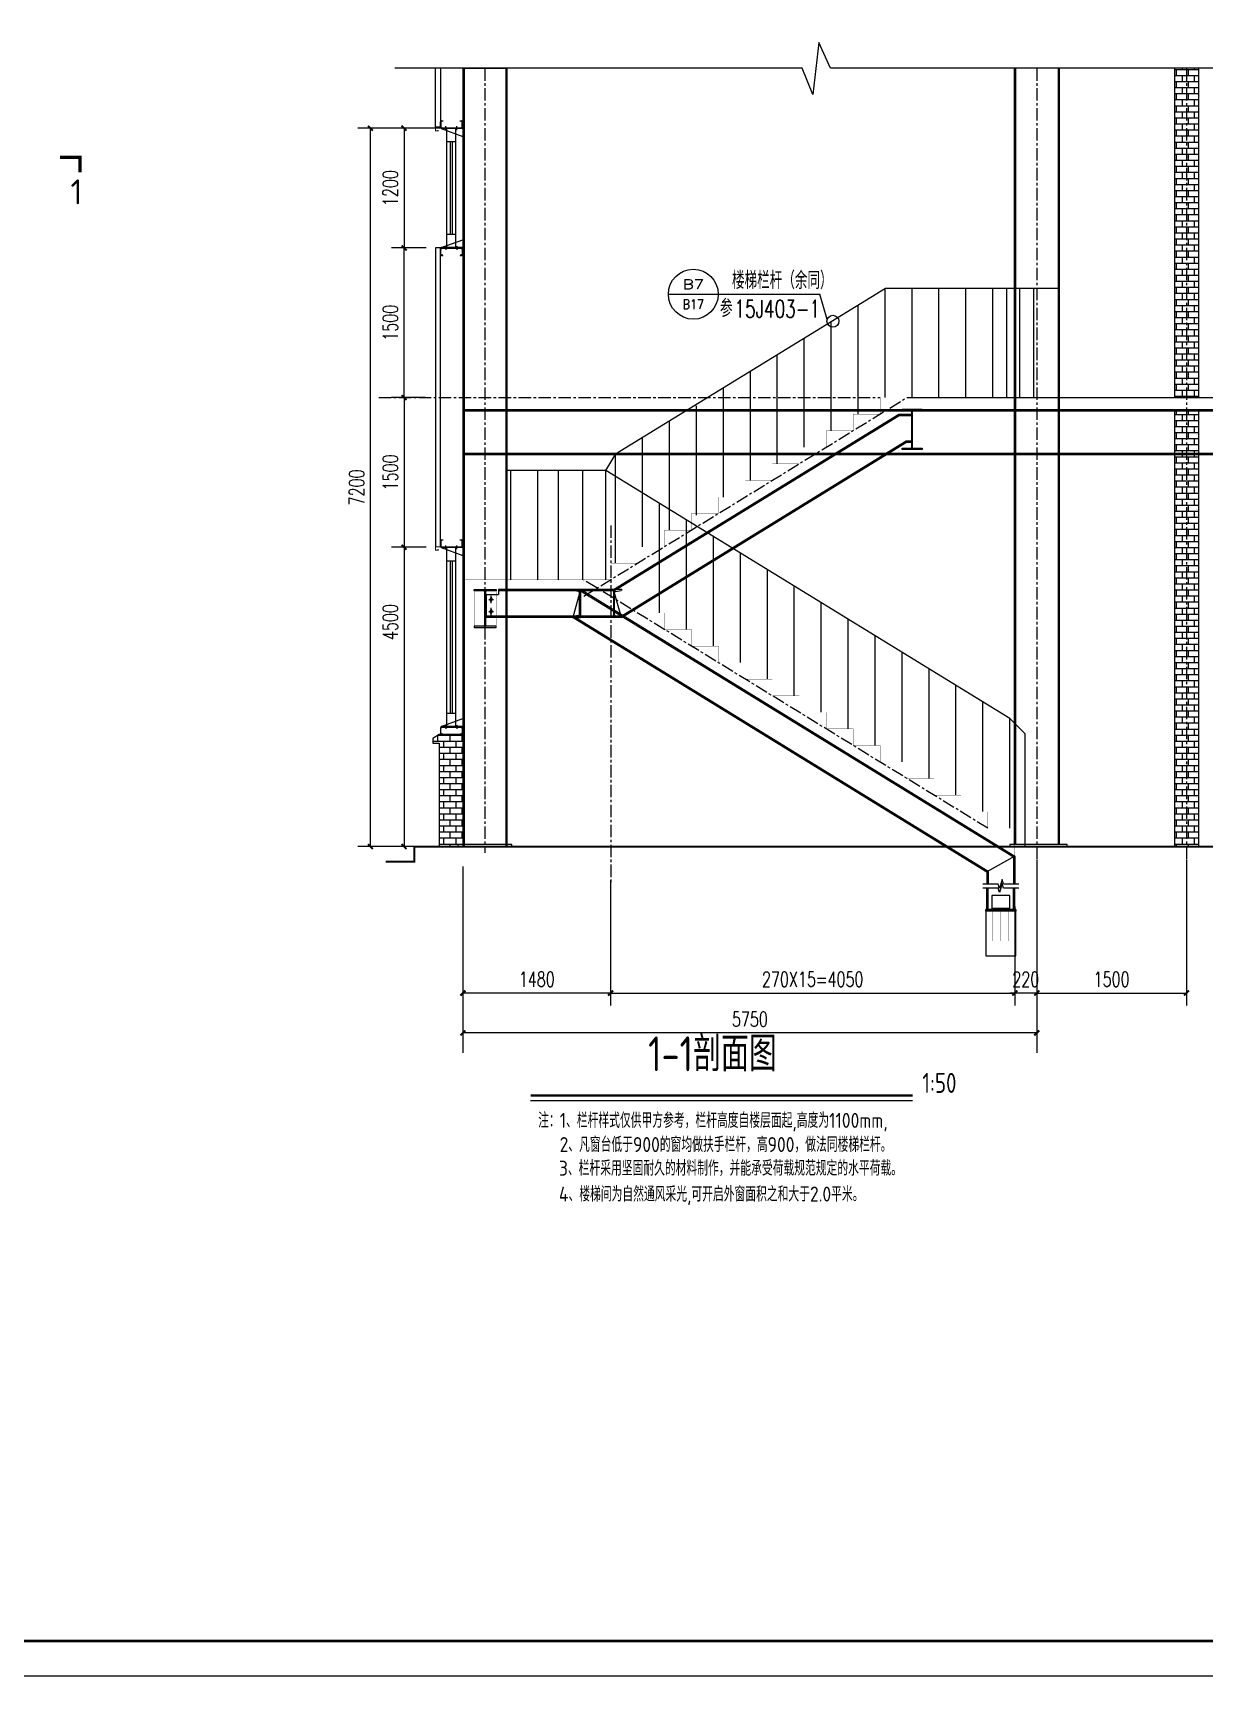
# Model space of a CAD drawing. Extents: x 177291 to 1288761, y 177638 to 322898.
# Drawn here: x 792207 to 803944, y 293928 to 310399 of the extents above; entities that cross this region are included whole.
import ezdxf
from ezdxf.enums import TextEntityAlignment as Align

# ---------------------------------------------------------------- set-up
doc = ezdxf.new("R2010")
doc.units = 0
doc.header["$LTSCALE"] = 1000
doc.linetypes.add('0$0$CENTERX2', pattern=[4, 2.5, -0.5, 0.5, -0.5])
for name, color, linetype in [('A-土建墙柱（含管井、立管）', 6, 'Continuous'), ('AXIS', 3, 'Continuous'), ('BEAM_DE', 7, 'Continuous'), ('BORDER', 7, 'Continuous'), ('DIM_IDEN', 3, 'Continuous'), ('DOTE', 1, 'Continuous'), ('GL', 150, 'Continuous'), ('GZ', 50, 'Continuous'), ('LT', 27, 'Continuous'), ('NUM', 7, 'Continuous'), ('Prof', 2, 'Continuous'), ('PUB_DIM', 3, 'Continuous'), ('PUB_TEXT', 7, 'Continuous'), ('PUB_TITLE', 4, 'Continuous'), ('PZ', 202, 'Continuous'), ('STGJ_BOLT_THIN', 9, 'Continuous'), ('WINDOW', 4, 'Continuous'), ('WL', 10, 'Continuous'), ('型钢', 6, 'Continuous'), ('粗线', 5, 'Continuous')]:
    doc.layers.add(name, color=color, linetype=linetype)
doc.styles.add('-GBCBIGGBENOR', font='GBENOR.shx', dxfattribs={"bigfont": 'GBCBIG.shx'})
doc.styles.add('_TCH_AXIS', font='COMPLEX', dxfattribs={"bigfont": 'GBCBIG'})
doc.styles.add('_TCH_DIM_T3', font='SIMPLEX', dxfattribs={"width": 0.705882, "bigfont": 'GBCBIG'})
doc.styles.add('_TCH_LABEL', font='COMPLEX', dxfattribs={"bigfont": 'GBCBIG'})
doc.styles.add('TSSD_Norm', font='tssdeng.shx', dxfattribs={"bigfont": 'hztxt.shx'})
doc.dimstyles.new('_TCH_ARCH&&50', dxfattribs={"dimtxt": 148.75, "dimasz": 50, "dimexe": 125, "dimexo": 150, "dimgap": 63.125, "dimtad": 1, "dimdec": 0, "dimzin": 0, "dimdsep": 46, "dimtxsty": '_TCH_DIM_T3', "dimblk": 'ARCHTICK', "dimcen": 0.09, "dimclrt": 7, "dimazin": 2, "dimtfac": 1, "dimtdec": 0, "dimtix": 1, "dimtmove": 2, "dimatfit": 3, "dimfxl": 1, "dimtolj": 1, "dimtzin": 0, "dimarcsym": 0})
pattern_1 = [(0, (-98701.113, 1904.07), (0, 60.6552), []), (90, (-98701.113, 1904.07), (-60.6552, 60.6552), [60.6552, -60.6552])]

# ---------------------------------------------------------------- blocks, each defined once
blk = doc.blocks.new('_ArchTick')
at = {"color": 0, "linetype": 'ByBlock', "const_width": 0.4}
blk.add_lwpolyline([(-0.5, -0.5), (0.5, 0.5)], dxfattribs=at)
blk = doc.blocks.new('*D1712')
at = {"layer": 'AXIS', "color": 0, "linetype": 'ByBlock', "lineweight": -2, "transparency": 16777216}
for p, q in [((796517, 301593), (796517, 300250)), ((802267, 301593), (802267, 300250)), ((802267, 300375), (796517, 300375))]:
    blk.add_line(p, q, dxfattribs=at)
at = {"layer": 'Defpoints', "color": 0, "linetype": 'ByBlock', "transparency": 16777216}
for p in [(796517, 301743), (802267, 301743), (796517, 300375)]:
    blk.add_point(p, dxfattribs=at)
at = {"layer": 'AXIS', "color": 0, "linetype": 'ByBlock', "lineweight": -2, "transparency": 16777216, "xscale": 50, "yscale": 50, "zscale": 50, "rotation": 180}
blk.add_blockref('_ArchTick', (796517, 300375), dxfattribs=at)
at = {"layer": 'AXIS', "color": 0, "linetype": 'ByBlock', "lineweight": -2, "transparency": 16777216, "xscale": 50, "yscale": 50, "zscale": 50}
blk.add_blockref('_ArchTick', (802267, 300375), dxfattribs=at)
at = {"layer": 'AXIS', "color": 7, "linetype": 'ByBlock', "transparency": 16777216, "insert": (799392, 300513), "char_height": 148.8, "attachment_point": 5, "style": '_TCH_DIM_T3'}
blk.add_mtext('\\A1;5750', dxfattribs=at)
blk = doc.blocks.new('*D1713')
at = {"layer": 'AXIS', "color": 0, "linetype": 'ByBlock', "lineweight": -2, "transparency": 16777216}
for p, q in [((797997, 301904), (797997, 300650)), ((796517, 301593), (796517, 300650)), ((797997, 300775), (796517, 300775))]:
    blk.add_line(p, q, dxfattribs=at)
at = {"layer": 'Defpoints', "color": 0, "linetype": 'ByBlock', "transparency": 16777216}
for p in [(797997, 302054), (796517, 301743), (796517, 300775)]:
    blk.add_point(p, dxfattribs=at)
at = {"layer": 'AXIS', "color": 0, "linetype": 'ByBlock', "lineweight": -2, "transparency": 16777216, "xscale": 50, "yscale": 50, "zscale": 50, "rotation": 180}
blk.add_blockref('_ArchTick', (796517, 300775), dxfattribs=at)
at = {"layer": 'AXIS', "color": 0, "linetype": 'ByBlock', "lineweight": -2, "transparency": 16777216, "xscale": 50, "yscale": 50, "zscale": 50}
blk.add_blockref('_ArchTick', (797997, 300775), dxfattribs=at)
at = {"layer": 'AXIS', "color": 7, "linetype": 'ByBlock', "transparency": 16777216, "insert": (797257, 300913), "char_height": 148.8, "attachment_point": 5, "style": '_TCH_DIM_T3'}
blk.add_mtext('\\A1;1480', dxfattribs=at)
blk = doc.blocks.new('*D1714')
at = {"layer": 'AXIS', "color": 0, "linetype": 'ByBlock', "lineweight": -2, "transparency": 16777216}
for p, q in [((796379, 309443), (795465, 309443)), ((795590, 302243), (795590, 309443)), ((796317, 302243), (795465, 302243))]:
    blk.add_line(p, q, dxfattribs=at)
at = {"layer": 'Defpoints', "color": 0, "linetype": 'ByBlock', "transparency": 16777216}
for p in [(795590, 309443), (796529, 309443), (796467, 302243)]:
    blk.add_point(p, dxfattribs=at)
at = {"layer": 'AXIS', "color": 0, "linetype": 'ByBlock', "lineweight": -2, "transparency": 16777216, "xscale": 50, "yscale": 50, "zscale": 50}
for p, rotation in [((795590, 309443), 90), ((795590, 302243), 270)]:
    blk.add_blockref('_ArchTick', p, dxfattribs=dict(at, rotation=rotation))
at = {"layer": 'AXIS', "color": 7, "linetype": 'ByBlock', "transparency": 16777216, "insert": (795452, 305843), "char_height": 148.8, "attachment_point": 5, "rotation": 90, "style": '_TCH_DIM_T3'}
blk.add_mtext('\\A1;7200', dxfattribs=at)
blk = doc.blocks.new('*D1716')
at = {"layer": 'AXIS', "color": 0, "linetype": 'ByBlock', "lineweight": -2, "transparency": 16777216}
for p, q in [((797997, 301904), (797997, 300650)), ((802047, 301643), (802047, 300650)), ((797997, 300775), (802047, 300775))]:
    blk.add_line(p, q, dxfattribs=at)
at = {"layer": 'Defpoints', "color": 0, "linetype": 'ByBlock', "transparency": 16777216}
for p in [(797997, 302054), (802047, 301793), (802047, 300775)]:
    blk.add_point(p, dxfattribs=at)
at = {"layer": 'AXIS', "color": 0, "linetype": 'ByBlock', "lineweight": -2, "transparency": 16777216, "xscale": 50, "yscale": 50, "zscale": 50, "rotation": 180}
blk.add_blockref('_ArchTick', (797997, 300775), dxfattribs=at)
at = {"layer": 'AXIS', "color": 0, "linetype": 'ByBlock', "lineweight": -2, "transparency": 16777216, "xscale": 50, "yscale": 50, "zscale": 50}
blk.add_blockref('_ArchTick', (802047, 300775), dxfattribs=at)
at = {"layer": 'AXIS', "color": 7, "linetype": 'ByBlock', "transparency": 16777216, "insert": (800022, 300913), "char_height": 148.75, "attachment_point": 5, "style": '_TCH_DIM_T3'}
blk.add_mtext('\\A1;270X15=4050', dxfattribs=at)
blk = doc.blocks.new('A$C1A291124')
at = {"layer": '型钢'}
for p, q in [((-82, -4), (-82, 0)), ((-82, 0), (0, 0)), ((0, 0), (0, -280)), ((-21, -19), (-77, -10)), ((-10, -249), (-10, -31)), ((-82, -276), (-82, -280)), ((-82, -280), (0, -280)), ((-21, -261), (-77, -270))]:
    blk.add_line(p, q, dxfattribs=at)
for centre, radius, start, end in [((-76, -4), 6.25, 180, 261), ((-22, -31), 12.5, 0, 81), ((-76, -276), 6.25, 99, 180), ((-22, -249), 12.5, 279, 0)]:
    blk.add_arc(centre, radius, start, end, dxfattribs=at)
blk = doc.blocks.new('*D1718')
at = {"layer": 'AXIS', "color": 0, "linetype": 'ByBlock', "lineweight": -2, "transparency": 16777216}
for p, q in [((802267, 302093), (802267, 300650)), ((802047, 301643), (802047, 300650)), ((802047, 300775), (801997, 300775)), ((802267, 300775), (802047, 300775)), ((802267, 300775), (802317, 300775))]:
    blk.add_line(p, q, dxfattribs=at)
at = {"layer": 'Defpoints', "color": 0, "linetype": 'ByBlock', "transparency": 16777216}
for p in [(802267, 302243), (802047, 301793), (802047, 300775)]:
    blk.add_point(p, dxfattribs=at)
at = {"layer": 'AXIS', "color": 0, "linetype": 'ByBlock', "lineweight": -2, "transparency": 16777216, "xscale": 50, "yscale": 50, "zscale": 50}
blk.add_blockref('_ArchTick', (802047, 300775), dxfattribs=at)
at = {"layer": 'AXIS', "color": 0, "linetype": 'ByBlock', "lineweight": -2, "transparency": 16777216, "xscale": 50, "yscale": 50, "zscale": 50, "rotation": 180}
blk.add_blockref('_ArchTick', (802267, 300775), dxfattribs=at)
at = {"layer": 'AXIS', "color": 7, "linetype": 'ByBlock', "transparency": 16777216, "insert": (802157, 300913), "char_height": 148.8, "attachment_point": 5, "style": '_TCH_DIM_T3'}
blk.add_mtext('\\A1;220', dxfattribs=at)
blk = doc.blocks.new('*D1723')
at = {"layer": 'AXIS', "color": 0, "linetype": 'ByBlock', "lineweight": -2, "transparency": 16777216}
for p, q in [((796094, 306743), (795802, 306743)), ((795927, 306743), (795927, 302243)), ((796157, 302243), (795802, 302243))]:
    blk.add_line(p, q, dxfattribs=at)
at = {"layer": 'Defpoints', "color": 0, "linetype": 'ByBlock', "transparency": 16777216}
for p in [(796244, 306743), (795927, 302243), (796307, 302243)]:
    blk.add_point(p, dxfattribs=at)
at = {"layer": 'AXIS', "color": 0, "linetype": 'ByBlock', "lineweight": -2, "transparency": 16777216, "xscale": 50, "yscale": 50, "zscale": 50}
for p, rotation in [((795927, 306743), 90), ((795927, 302243), 270)]:
    blk.add_blockref('_ArchTick', p, dxfattribs=dict(at, rotation=rotation))
at = {"layer": 'AXIS', "color": 7, "linetype": 'ByBlock', "transparency": 16777216, "insert": (795789, 304493), "char_height": 148.8, "attachment_point": 5, "rotation": 90, "style": '_TCH_DIM_T3'}
blk.add_mtext('\\A1;4500', dxfattribs=at)
blk = doc.blocks.new('*D1719')
at = {"layer": 'AXIS', "color": 0, "linetype": 'ByBlock', "lineweight": -2, "transparency": 16777216}
for p, q in [((796101, 306743), (795802, 306743)), ((795927, 306743), (795927, 305243)), ((796147, 305243), (795802, 305243))]:
    blk.add_line(p, q, dxfattribs=at)
at = {"layer": 'Defpoints', "color": 0, "linetype": 'ByBlock', "transparency": 16777216}
for p in [(796251, 306743), (795927, 305243), (796297, 305243)]:
    blk.add_point(p, dxfattribs=at)
at = {"layer": 'AXIS', "color": 0, "linetype": 'ByBlock', "lineweight": -2, "transparency": 16777216, "xscale": 50, "yscale": 50, "zscale": 50}
for p, rotation in [((795927, 306743), 90), ((795927, 305243), 270)]:
    blk.add_blockref('_ArchTick', p, dxfattribs=dict(at, rotation=rotation))
at = {"layer": 'AXIS', "color": 7, "linetype": 'ByBlock', "transparency": 16777216, "insert": (795789, 305993), "char_height": 148.8, "attachment_point": 5, "rotation": 90, "style": '_TCH_DIM_T3'}
blk.add_mtext('\\A1;1500', dxfattribs=at)
blk = doc.blocks.new('*D1720')
at = {"layer": 'AXIS', "color": 0, "linetype": 'ByBlock', "lineweight": -2, "transparency": 16777216}
for p, q in [((796142, 306743), (795802, 306743)), ((795927, 306743), (795927, 305243)), ((796147, 305243), (795802, 305243))]:
    blk.add_line(p, q, dxfattribs=at)
at = {"layer": 'Defpoints', "color": 0, "linetype": 'ByBlock', "transparency": 16777216}
for p in [(796292, 306743, 1), (795927, 305243), (796297, 305243)]:
    blk.add_point(p, dxfattribs=at)
at = {"layer": 'AXIS', "color": 0, "linetype": 'ByBlock', "lineweight": -2, "transparency": 16777216, "xscale": 50, "yscale": 50, "zscale": 50}
for p, rotation in [((795927, 306743), 90), ((795927, 305243), 270)]:
    blk.add_blockref('_ArchTick', p, dxfattribs=dict(at, rotation=rotation))
at = {"layer": 'AXIS', "color": 7, "linetype": 'ByBlock', "transparency": 16777216, "insert": (795789, 305993), "char_height": 148.8, "attachment_point": 5, "rotation": 90, "style": '_TCH_DIM_T3'}
blk.add_mtext('\\A1;1500', dxfattribs=at)
blk = doc.blocks.new('*D1721')
at = {"layer": 'AXIS', "color": 0, "linetype": 'ByBlock', "lineweight": -2, "transparency": 16777216}
for p, q in [((796147, 308243), (795802, 308243)), ((795927, 306743), (795927, 308243)), ((796142, 306743), (795802, 306743))]:
    blk.add_line(p, q, dxfattribs=at)
at = {"layer": 'Defpoints', "color": 0, "linetype": 'ByBlock', "transparency": 16777216}
for p in [(795927, 308243), (796297, 308243), (796292, 306743, 1)]:
    blk.add_point(p, dxfattribs=at)
at = {"layer": 'AXIS', "color": 0, "linetype": 'ByBlock', "lineweight": -2, "transparency": 16777216, "xscale": 50, "yscale": 50, "zscale": 50}
for p, rotation in [((795927, 308243), 90), ((795927, 306743), 270)]:
    blk.add_blockref('_ArchTick', p, dxfattribs=dict(at, rotation=rotation))
at = {"layer": 'AXIS', "color": 7, "linetype": 'ByBlock', "transparency": 16777216, "insert": (795789, 307493), "char_height": 148.8, "attachment_point": 5, "rotation": 90, "style": '_TCH_DIM_T3'}
blk.add_mtext('\\A1;1500', dxfattribs=at)
blk = doc.blocks.new('*D1722')
at = {"layer": 'AXIS', "color": 0, "linetype": 'ByBlock', "lineweight": -2, "transparency": 16777216}
for p, q in [((796159, 309443), (795802, 309443)), ((795927, 309443), (795927, 308243)), ((796147, 308243), (795802, 308243))]:
    blk.add_line(p, q, dxfattribs=at)
at = {"layer": 'Defpoints', "color": 0, "linetype": 'ByBlock', "transparency": 16777216}
for p in [(796309, 309443, 1), (795927, 308243), (796297, 308243)]:
    blk.add_point(p, dxfattribs=at)
at = {"layer": 'AXIS', "color": 0, "linetype": 'ByBlock', "lineweight": -2, "transparency": 16777216, "xscale": 50, "yscale": 50, "zscale": 50}
for p, rotation in [((795927, 309443), 90), ((795927, 308243), 270)]:
    blk.add_blockref('_ArchTick', p, dxfattribs=dict(at, rotation=rotation))
at = {"layer": 'AXIS', "color": 7, "linetype": 'ByBlock', "transparency": 16777216, "insert": (795789, 308843), "char_height": 148.8, "attachment_point": 5, "rotation": 90, "style": '_TCH_DIM_T3'}
blk.add_mtext('\\A1;1200', dxfattribs=at)
blk = doc.blocks.new('*D1724')
at = {"layer": 'AXIS', "color": 0, "linetype": 'ByBlock', "lineweight": -2, "transparency": 16777216}
for p, q in [((802267, 302113), (802267, 300650)), ((803767, 302113), (803767, 300650)), ((802267, 300775), (803767, 300775))]:
    blk.add_line(p, q, dxfattribs=at)
at = {"layer": 'Defpoints', "color": 0, "linetype": 'ByBlock', "transparency": 16777216}
for p in [(802267, 302263), (803767, 302263), (803767, 300775)]:
    blk.add_point(p, dxfattribs=at)
at = {"layer": 'AXIS', "color": 0, "linetype": 'ByBlock', "lineweight": -2, "transparency": 16777216, "xscale": 50, "yscale": 50, "zscale": 50, "rotation": 180}
blk.add_blockref('_ArchTick', (802267, 300775), dxfattribs=at)
at = {"layer": 'AXIS', "color": 0, "linetype": 'ByBlock', "lineweight": -2, "transparency": 16777216, "xscale": 50, "yscale": 50, "zscale": 50}
blk.add_blockref('_ArchTick', (803767, 300775), dxfattribs=at)
at = {"layer": 'AXIS', "color": 7, "linetype": 'ByBlock', "transparency": 16777216, "insert": (803017, 300913), "char_height": 148.8, "attachment_point": 5, "style": '_TCH_DIM_T3'}
blk.add_mtext('\\A1;1500', dxfattribs=at)

msp = doc.modelspace()

# ---------------------------------------------------------------- hatches: boundary and pattern name
h = msp.add_hatch()
h.set_pattern_fill('AR-B816', color=0, scale=50)
h.set_pattern_definition(pattern_1)
h.paths.add_polyline_path([(803887.35, 306172.67), (803647.35, 306172.67), (803647.35, 302242.67), (803887.35, 302242.67)])
h.paths.add_polyline_path([(803887.35, 306610.67), (803647.35, 306610.67), (803647.35, 306184.67), (803887.35, 306184.67)])
h.paths.add_polyline_path([(803887.35, 310044.44), (803647.35, 310044.44), (803647.35, 306743.02), (803887.35, 306742.9)])
h = msp.add_hatch()
h.set_pattern_fill('AR-B816', color=256, scale=50)
h.set_pattern_definition(pattern_1)
h.paths.add_polyline_path([(796517.35, 303367.67), (796277.35, 303367.67), (796214.77, 303326.16), (796214.77, 303279.45), (796277.35, 303279.45), (796277.35, 302242.67), (796467.35, 302242.67), (796467.35, 302262.67), (796517.35, 302262.67)])
at = {"layer": 'STGJ_BOLT_THIN'}
for points in [[(796799.3, 304694.67), (796787.3, 304718.67), (796799.3, 304742.67), (796811.3, 304718.67)], [(796799.3, 304574.67), (796787.3, 304598.67), (796799.3, 304622.67), (796811.3, 304598.67)]]:
    msp.add_hatch(color=256, dxfattribs=at).paths.add_polyline_path(points)

# ---------------------------------------------------------------- linework, layer by layer
for p, q in [((796517.35, 310044.44), (796957.49, 310044.44)), ((800966.78, 306744.32), (804370.04, 306742.67)), ((796529.35, 306622.67), (804370.04, 306622.67)), ((796529.35, 306610.67), (804370.04, 306610.67)), ((796529.35, 306184.67), (804370.04, 306184.67)), ((796529.35, 306172.67), (804370.04, 306172.67)), ((802492.35, 302242.67), (802720.35, 302242.67))]:
    msp.add_line(p, q)
at = {"color": 0}
for p, q in [((803647.35, 310044.44), (803647.35, 306743.02)), ((803887.35, 310044.44), (803887.35, 306742.9)), ((803647.35, 306622.67), (803647.35, 302242.67)), ((803887.35, 306622.67), (803887.35, 302242.67)), ((796277.35, 303367.67), (796214.77, 303326.16)), ((796214.77, 303326.16), (796214.77, 303279.45)), ((796214.77, 303279.45), (796277.35, 303279.45)), ((796517.35, 303367.67), (796277.35, 303367.67)), ((796277.35, 303279.45), (796277.35, 302242.67))]:
    msp.add_line(p, q, dxfattribs=at)
at = {"color": 6, "linetype": 'ByBlock', "const_width": 10}
for points in [[(796292.35, 309507.45), (796292.35, 309446.21), (796242.22, 309446.21), (796242.22, 309415.37), (796269.12, 309415.37), (796269.12, 309425.78)], [(796292.35, 305307.45), (796292.35, 305246.21), (796242.22, 305246.21), (796242.22, 305215.37), (796269.12, 305215.37), (796269.12, 305225.78)]]:
    msp.add_lwpolyline(points, dxfattribs=at)
at = {"layer": 'A-土建墙柱（含管井、立管）'}
msp.add_line((801997.35, 301621.94), (801817.35, 301621.94), dxfattribs=at)
msp.add_lwpolyline([(801817.35, 301751.94), (801817.35, 301611.94), (801997.35, 301611.94), (801997.35, 301751.94)], close=True, dxfattribs=at)
at = {"layer": 'AXIS', "linetype": 'ByBlock'}
for p, q in [((796517.35, 302044.85), (796517.35, 300175.42)), ((802267.35, 301742.67), (802267.35, 300175.42))]:
    msp.add_line(p, q, dxfattribs=at)
at = {"layer": 'AXIS', "linetype": 'ByBlock', "elevation": 4.02}
for points in [[(796292.35, 310044.44), (796292.35, 309455.17), (796242.35, 309455.17), (796242.35, 310044.44)], [(796292.35, 305254.53), (796292.35, 308242.67), (796242.35, 308242.67), (796242.35, 305254.53)]]:
    msp.add_lwpolyline(points, dxfattribs=at)
at = {"layer": 'BEAM_DE'}
msp.add_lwpolyline([(802057.35, 301611.94), (801757.35, 301611.94), (801757.35, 301148.74), (802057.35, 301148.74)], close=True, dxfattribs=at)
at = {"layer": 'BORDER', "const_width": 26.52}
msp.add_lwpolyline([(781262.77, 294281.9), (781262.77, 314574.81), (809757.69, 314574.81), (809757.69, 294281.9)], close=True, dxfattribs=at)
at = {"layer": 'DIM_IDEN'}
for p, q in [((798575.49, 307778.74), (799075.49, 307778.74)), ((799075.49, 307778.74), (800094.94, 307778.74)), ((800166.87, 307525.42), (800094.94, 307778.74))]:
    msp.add_line(p, q, dxfattribs=at)
for centre, radius in [((798825.49, 307778.74), 250), ((800224.35, 307508.08), 60.04)]:
    msp.add_circle(centre, radius, dxfattribs=at)
at = {"layer": 'DOTE', "color": 8, "linetype": '0$0$CENTERX2', "ltscale": 0.05}
for p, q in [((796737.42, 310044.44), (796737.4, 302178.67)), ((802267.35, 310044.44), (802267.35, 302081.53)), ((803767.41, 310044.44), (803767.41, 302081.53)), ((795674.28, 306742.67), (800697.35, 306742.67)), ((797727.35, 304752.67), (800966.78, 306744.32)), ((797997.35, 305461.8), (797997.35, 301887.88)), ((801777.35, 302426.67), (797727.35, 304916.67))]:
    msp.add_line(p, q, dxfattribs=at)
at = {"layer": 'GL'}
for p, q in [((798025.64, 304818.67), (800884.16, 306576.14)), ((798025.64, 304818.67), (800884.16, 306576.14)), ((798029.31, 304805.67), (800887.84, 306563.14)), ((798029.31, 304805.67), (800887.84, 306563.14)), ((800884.16, 306576.14), (801013.35, 306576.14)), ((800887.84, 306563.14), (801013.35, 306563.14)), ((801009.85, 306622.67), (801009.85, 306622.67)), ((798101.15, 304551.67), (800959.68, 306309.14)), ((798101.15, 304551.67), (800959.68, 306309.14)), ((798104.83, 304538.67), (800963.35, 306296.14)), ((798104.83, 304538.67), (800963.35, 306296.14)), ((800959.68, 306309.14), (801013.35, 306309.14)), ((800963.35, 306296.14), (801013.35, 306296.14)), ((796749.3, 304768.67), (796874.3, 304768.67)), ((796749.3, 304768.67), (796749.3, 304538.67)), ((798025.64, 304818.67), (796874.3, 304818.67)), ((796874.3, 304818.67), (796874.3, 304768.67)), ((798029.31, 304805.67), (796874.3, 304805.67)), ((797695.82, 304818.67), (797618.32, 304538.67)), ((802034.34, 302136.02), (797695.46, 304803.63)), ((802047.35, 302143.28), (797695.82, 304818.67)), ((798104.83, 304538.67), (798025.64, 304818.67)), ((798101.15, 304551.67), (796749.3, 304551.67)), ((798104.83, 304538.67), (796749.3, 304538.67)), ((801780.09, 301994.18), (797624.94, 304548.82)), ((801767.07, 301986.92), (797619.88, 304536.67)), ((802047.35, 302145.28), (801767.35, 301989.07)), ((802034.35, 302138.03), (802034.35, 301867.5)), ((802047.35, 302145.28), (802047.35, 301867.5)), ((801767.35, 301989.07), (801767.35, 301867.5)), ((801780.35, 301996.32), (801780.35, 301867.5)), ((801767.35, 301611.94), (801767.35, 301827.5)), ((801779.35, 301611.94), (801779.35, 301827.5)), ((802035.35, 301611.94), (802035.35, 301827.5)), ((802047.35, 301611.94), (802047.35, 301827.5))]:
    msp.add_line(p, q, dxfattribs=at)
for points in [[(801117.35, 306622.67), (800917.35, 306622.67), (800917.35, 306609.67), (801117.35, 306609.67)], [(801021.35, 306609.67), (801013.35, 306609.67), (801013.35, 306235.67), (801021.35, 306235.67)], [(801117.35, 306222.67), (800917.35, 306222.67), (800917.35, 306235.67), (801117.35, 306235.67)], [(796629.3, 304818.67), (796849.3, 304818.67), (796849.3, 304805.67), (796629.3, 304805.67)], [(796735.3, 304805.67), (796743.3, 304805.67), (796743.3, 304450.69), (796735.3, 304450.69)], [(796629.3, 304437.69), (796849.3, 304437.69), (796849.3, 304450.69), (796629.3, 304450.69)]]:
    msp.add_lwpolyline(points, close=True, dxfattribs=at)
for points in [[(802088.35, 301867.5), (801933.35, 301867.5), (801919.35, 301911.5), (801895.35, 301823.5), (801881.35, 301867.5), (801726.35, 301867.5)], [(802088.35, 301827.5), (801933.35, 301827.5), (801919.35, 301871.5), (801895.35, 301783.5), (801881.35, 301827.5), (801726.35, 301827.5)]]:
    msp.add_lwpolyline(points, dxfattribs=at)
at = {"layer": 'GZ'}
for p, q in [((796517.35, 310044.44), (796517.35, 302242.67)), ((796529.35, 310044.44), (796529.35, 302242.67)), ((796945.49, 310044.44), (796945.49, 302242.67)), ((796957.49, 310044.44), (796957.49, 302242.67)), ((802042.35, 310044.44), (802042.35, 302262.67)), ((802054.35, 310044.44), (802054.35, 302262.67)), ((802480.35, 310044.44), (802480.35, 302262.67)), ((802492.35, 310044.44), (802492.35, 302262.67))]:
    msp.add_line(p, q, dxfattribs=at)
msp.add_lwpolyline([(804284.22, 310044.44), (800201.41, 310044.44), (800084.58, 310300.57), (800024.58, 309780.03), (799915.63, 310044.44), (795834.09, 310044.44)], dxfattribs=at)
for points in [[(797007.45, 302262.67), (796467.35, 302262.67), (796467.35, 302242.67), (797007.45, 302242.67)], [(802572.32, 302262.67), (801997.35, 302262.67), (801997.35, 302242.67), (802572.32, 302242.67)]]:
    msp.add_lwpolyline(points, close=True, dxfattribs=at)
at = {"layer": 'LT'}
for p, q in [((796292.35, 309453.92), (796292.35, 309506.42)), ((796295.73, 309503.05), (796295.73, 309457.3)), ((796303.6, 309517.67), (796314.85, 309517.67)), ((796314.85, 309514.3), (796306.98, 309514.3)), ((796314.85, 309517.67), (796314.85, 309514.3)), ((796489.85, 309514.3), (796489.85, 309517.67)), ((796489.85, 309517.67), (796501.1, 309517.67)), ((796497.73, 309514.3), (796489.85, 309514.3)), ((796508.98, 309457.3), (796508.98, 309503.05)), ((796512.35, 309506.42), (796512.35, 309453.92)), ((796297.35, 309439.3), (796297.35, 309442.67)), ((796297.35, 309442.67), (796517.35, 309442.67)), ((796517.35, 309439.3), (796297.35, 309439.3)), ((796297.35, 309439.3), (796517.35, 309359.67)), ((796501.1, 309442.67), (796303.6, 309442.67)), ((796306.98, 309446.05), (796497.73, 309446.05)), ((796345.5, 309423.84), (796345.5, 309462.18)), ((796455.94, 309423.84), (796455.94, 309462.18)), ((796517.35, 309442.67), (796517.35, 309439.3)), ((796292.35, 308231.42), (796292.35, 308178.92)), ((796295.73, 308182.3), (796295.73, 308228.05)), ((796297.35, 308246.05), (796517.35, 308325.67)), ((796517.35, 308246.05), (796297.35, 308246.05)), ((796297.35, 308246.05), (796297.35, 308242.67)), ((796297.35, 308242.67), (796517.35, 308242.67)), ((796501.1, 308242.67), (796303.6, 308242.67)), ((796303.6, 308167.67), (796314.85, 308167.67)), ((796306.98, 308239.3), (796497.73, 308239.3)), ((796314.85, 308171.05), (796306.98, 308171.05)), ((796314.85, 308167.67), (796314.85, 308171.05)), ((796489.85, 308171.05), (796489.85, 308167.67)), ((796497.73, 308171.05), (796489.85, 308171.05)), ((796489.85, 308167.67), (796501.1, 308167.67)), ((796508.98, 308228.05), (796508.98, 308182.3)), ((796512.35, 308178.92), (796512.35, 308231.42)), ((796517.35, 308242.67), (796517.35, 308246.05)), ((796292.35, 305253.92), (796292.35, 305306.42)), ((796295.73, 305303.05), (796295.73, 305257.3)), ((796297.35, 305239.3), (796297.35, 305242.67)), ((796297.35, 305242.67), (796517.35, 305242.67)), ((796517.35, 305239.3), (796297.35, 305239.3)), ((796297.35, 305239.3), (796517.35, 305159.67)), ((796303.6, 305317.67), (796314.85, 305317.67)), ((796501.1, 305242.67), (796303.6, 305242.67)), ((796314.85, 305314.3), (796306.98, 305314.3)), ((796306.98, 305246.05), (796497.73, 305246.05)), ((796314.85, 305317.67), (796314.85, 305314.3)), ((796345.5, 305223.84), (796345.5, 305262.18)), ((796455.94, 305223.84), (796455.94, 305262.18)), ((796489.85, 305314.3), (796489.85, 305317.67)), ((796489.85, 305317.67), (796501.1, 305317.67)), ((796497.73, 305314.3), (796489.85, 305314.3)), ((796508.98, 305257.3), (796508.98, 305303.05)), ((796512.35, 305306.42), (796512.35, 305253.92)), ((796517.35, 305242.67), (796517.35, 305239.3)), ((796292.35, 303431.42), (796292.35, 303378.92)), ((796295.73, 303382.3), (796295.73, 303428.05)), ((796297.35, 303446.05), (796517.35, 303525.67)), ((796517.35, 303446.05), (796297.35, 303446.05)), ((796297.35, 303446.05), (796297.35, 303442.67)), ((796297.35, 303442.67), (796517.35, 303442.67)), ((796501.1, 303442.67), (796303.6, 303442.67)), ((796306.98, 303439.3), (796497.73, 303439.3)), ((796508.98, 303428.05), (796508.98, 303382.3)), ((796512.35, 303378.92), (796512.35, 303431.42)), ((796517.35, 303442.67), (796517.35, 303446.05)), ((796303.6, 303367.67), (796314.85, 303367.67)), ((796314.85, 303371.05), (796306.98, 303371.05)), ((796314.85, 303367.67), (796314.85, 303371.05)), ((796489.85, 303371.05), (796489.85, 303367.67)), ((796497.73, 303371.05), (796489.85, 303371.05)), ((796489.85, 303367.67), (796501.1, 303367.67))]:
    msp.add_line(p, q, dxfattribs=at)
at = {"layer": 'LT', "color": 1, "linetype": 'Continuous'}
for p, q in [((796345.5, 308261.5), (796345.5, 308223.16)), ((796455.94, 308261.5), (796455.94, 308223.16)), ((796345.5, 303461.5), (796345.5, 303423.16)), ((796455.94, 303461.5), (796455.94, 303423.16))]:
    msp.add_line(p, q, dxfattribs=at)
at = {"layer": 'LT'}
for centre, start, end in [((796303.6, 309506.42), 90, 180), ((796306.98, 309503.05), 90, 180), ((796497.73, 309503.05), 360, 90), ((796501.1, 309506.42), 360, 90), ((796303.6, 309453.92), 180, 270), ((796306.98, 309457.3), 180, 270), ((796497.73, 309457.3), 270, 360), ((796501.1, 309453.92), 270, 360), ((796303.6, 308231.42), 90, 180), ((796303.6, 308178.92), 180, 270), ((796306.98, 308228.05), 90, 180), ((796306.98, 308182.3), 180, 270), ((796497.73, 308228.05), 0, 90), ((796497.73, 308182.3), 270, 0), ((796501.1, 308231.42), 0, 90), ((796501.1, 308178.92), 270, 0), ((796303.6, 305306.42), 90, 180), ((796303.6, 305253.92), 180, 270), ((796306.98, 305303.05), 90, 180), ((796306.98, 305257.3), 180, 270), ((796497.73, 305303.05), 360, 90), ((796497.73, 305257.3), 270, 360), ((796501.1, 305306.42), 360, 90), ((796501.1, 305253.92), 270, 360), ((796303.6, 303431.42), 90, 180), ((796306.98, 303428.05), 90, 180), ((796497.73, 303428.05), 0, 90), ((796501.1, 303431.42), 0, 90), ((796303.6, 303378.92), 180, 270), ((796306.98, 303382.3), 180, 270), ((796497.73, 303382.3), 270, 0), ((796501.1, 303378.92), 270, 0)]:
    msp.add_arc(centre, 11.25, start, end, dxfattribs=at)
for points in [[(796357.75, 309446.05), (796333.26, 309446.05), (796357.75, 309439.3), (796333.26, 309439.3)], [(796468.18, 309446.05), (796443.69, 309446.05), (796468.18, 309439.3), (796443.69, 309439.3)], [(796357.75, 305246.05), (796333.26, 305246.05), (796357.75, 305239.3), (796333.26, 305239.3)], [(796468.18, 305246.05), (796443.69, 305246.05), (796468.18, 305239.3), (796443.69, 305239.3)]]:
    msp.add_solid(points, dxfattribs=at)
at = {"layer": 'LT', "color": 1, "linetype": 'Continuous'}
for points in [[(796357.75, 308239.3), (796333.26, 308239.3), (796357.75, 308246.05), (796333.26, 308246.05)], [(796468.18, 308239.3), (796443.69, 308239.3), (796468.18, 308246.05), (796443.69, 308246.05)], [(796357.75, 303439.3), (796333.26, 303439.3), (796357.75, 303446.05), (796333.26, 303446.05)], [(796468.18, 303439.3), (796443.69, 303439.3), (796468.18, 303446.05), (796443.69, 303446.05)]]:
    msp.add_solid(points, dxfattribs=at)
at = {"layer": 'NUM'}
for points, const_width in [([(804469.81, 302242.67), (796029.78, 302242.67), (796029.78, 302092.67), (795742.92, 302092.67), (795742.92, 302092.67), (795742.92, 302092.67)], 20), ([(797195.41, 299748.03), (801023.42, 299748.03)], 25)]:
    msp.add_lwpolyline(points, dxfattribs=dict(at, const_width=const_width))
msp.add_lwpolyline([(797195.41, 299698.03), (801023.42, 299698.03)], dxfattribs=at)
at = {"layer": 'Prof', "color": 21}
msp.add_lwpolyline([(802057.35, 301611.94), (802057.35, 301595.94), (801757.35, 301595.94), (801757.35, 301611.94)], close=True, dxfattribs=at)
at = {"layer": 'PUB_DIM', "const_width": 35}
msp.add_lwpolyline([(792678.77, 309001.42), (792678.77, 309151.42), (792478.77, 309151.42)], dxfattribs=at)
at = {"layer": 'PUB_TITLE'}
msp.add_lwpolyline([(780378.93, 293928.37), (780378.93, 314928.34), (810111.23, 314928.34), (810111.23, 293928.37)], close=True, dxfattribs=at)
at = {"layer": 'PZ', "const_width": 2}
for points in [[(797997.35, 304916.67), (797997.35, 304916.67), (797997.35, 304916.67), (797997.35, 304916.67), (797997.35, 304916.67), (797997.35, 304916.67), (797997.35, 304916.67), (797997.35, 304916.67), (797997.35, 304916.67), (797997.35, 305082.67), (798267.35, 305082.67), (798267.35, 305248.67), (798537.35, 305248.67), (798537.35, 305414.67), (798807.35, 305414.67), (798807.35, 305580.67), (799077.35, 305580.67), (799077.35, 305746.67), (799347.35, 305746.67), (799347.35, 305912.67), (799617.35, 305912.67), (799617.35, 306078.67), (799887.35, 306078.67), (799887.35, 306244.67), (800157.35, 306244.67), (800157.35, 306410.67), (800427.35, 306410.67), (800427.35, 306576.67), (800697.35, 306576.67), (800697.35, 306742.67), (800964.1, 306742.67), (800964.1, 306742.67), (800964.1, 306742.67)], [(801777.35, 302426.67), (801777.35, 302426.67), (801777.35, 302426.67), (801777.35, 302592.67), (801507.35, 302592.67), (801507.35, 302758.67), (801237.35, 302758.67), (801237.35, 302924.67), (800967.35, 302924.67), (800967.35, 303090.67), (800697.35, 303090.67), (800697.35, 303256.67), (800427.35, 303256.67), (800427.35, 303422.67), (800157.35, 303422.67), (800157.35, 303588.67), (799887.35, 303588.67), (799887.35, 303754.67), (799617.35, 303754.67), (799617.35, 303920.67), (799347.35, 303920.67), (799347.35, 304086.67), (799077.35, 304086.67), (799077.35, 304252.67), (798807.35, 304252.67), (798807.35, 304418.67), (798537.35, 304418.67), (798537.35, 304584.67), (798267.35, 304584.67), (798267.35, 304750.67), (797997.35, 304750.67), (797997.35, 304916.67), (796529.35, 304916.67)], [(802047.35, 302145.28), (802047.35, 302145.28), (802047.35, 302145.28), (802047.35, 302428.67), (801777.35, 302428.67)]]:
    msp.add_lwpolyline(points, dxfattribs=at)
at = {"layer": 'PZ', "linetype": 'ByBlock', "const_width": 4}
for points in [[(796629.3, 304805.67), (796720.84, 304805.67), (796735.3, 304789.44), (796735.3, 304470.02), (796715.71, 304450.69), (796629.3, 304450.69), (796629.3, 304805.67)], [(796849.3, 304805.67), (796757.76, 304805.67), (796743.3, 304789.44), (796743.3, 304470.02), (796762.89, 304450.69), (796849.3, 304450.69), (796849.3, 304805.67)]]:
    msp.add_lwpolyline(points, dxfattribs=at)
at = {"layer": 'STGJ_BOLT_THIN'}
for p, q in [((796775.3, 304718.67), (796823.3, 304718.67)), ((796799.3, 304742.67), (796787.3, 304718.67)), ((796799.3, 304694.67), (796787.3, 304718.67)), ((796799.3, 304682.67), (796799.3, 304754.67)), ((796799.3, 304742.67), (796811.3, 304718.67)), ((796799.3, 304694.67), (796811.3, 304718.67)), ((796775.3, 304598.67), (796823.3, 304598.67)), ((796799.3, 304622.67), (796787.3, 304598.67)), ((796799.3, 304574.67), (796787.3, 304598.67)), ((796799.3, 304562.67), (796799.3, 304634.67)), ((796799.3, 304622.67), (796811.3, 304598.67)), ((796799.3, 304574.67), (796811.3, 304598.67))]:
    msp.add_line(p, q, dxfattribs=at)
at = {"layer": 'WINDOW', "color": 5}
for p, q in [((796356.06, 308242.67, 4.14), (796356.06, 309439.3, 0.02)), ((796446.06, 308242.67, 4.14), (796446.06, 309439.3, 0.02)), ((796446.06, 309305.04), (796356.06, 309305.04)), ((796390.95, 308376.95, 4.02), (796390.95, 309308.41)), ((796411.18, 308376.95, 4.02), (796411.18, 309308.41)), ((796446.06, 308376.29), (796356.06, 308376.29)), ((796356.06, 303442.67, 4.14), (796356.06, 305239.3, 0.02)), ((796446.06, 303442.67, 4.14), (796446.06, 305239.3, 0.02)), ((796446.06, 305105.04), (796356.06, 305105.04)), ((796390.95, 303576.95, 4.02), (796390.95, 305108.41)), ((796411.18, 303576.95, 4.02), (796411.18, 305108.41)), ((796446.06, 303576.29), (796356.06, 303576.29))]:
    msp.add_line(p, q, dxfattribs=at)
at = {"layer": 'WL', "const_width": 5}
for points in [[(801827.35, 301595.94), (801827.35, 301295.93)], [(801907.35, 301595.94), (801907.35, 301295.93)], [(801987.35, 301595.94), (801987.35, 301295.93)]]:
    msp.add_lwpolyline(points, dxfattribs=at)
at = {"layer": '粗线'}
for p, q in [((798047.35, 306178.08), (800751.19, 307840.08)), ((800747.35, 306742.67), (800747.35, 307838.08)), ((800751.19, 307840.08), (802492.35, 307840.08)), ((801017.35, 306744.67), (801017.35, 307840.08)), ((801287.35, 306742.67), (801287.35, 307838.08)), ((801557.35, 306742.67), (801557.35, 307838.08)), ((801827.35, 306742.67), (801827.35, 307838.08)), ((801967.35, 306740.67), (801967.35, 307836.08)), ((802097.35, 306742.67), (802097.35, 307838.08)), ((802237.35, 306740.67), (802237.35, 307836.08)), ((800477.35, 306576.67), (800477.35, 307672.08)), ((800207.35, 306410.67), (800207.35, 307506.08)), ((799937.35, 306244.67), (799937.35, 307340.08)), ((799667.35, 306078.67), (799667.35, 307174.08)), ((799397.35, 305912.67), (799397.35, 307008.08)), ((799127.35, 305746.67), (799127.35, 306842.08)), ((798857.35, 305564.22), (798857.35, 306659.63)), ((798587.35, 305414.67), (798587.35, 306510.08)), ((798317.35, 305248.67), (798317.35, 306344.08)), ((798047.35, 306178.08), (797945.92, 306012.96)), ((798047.35, 305082.67), (798047.35, 306178.08)), ((797947.35, 306012.08), (796957.49, 306012.08)), ((796997.48, 304916.67), (796997.48, 306012.08)), ((797267.01, 304916.67), (797267.01, 306012.08)), ((797476.18, 304916.67), (797476.18, 306012.08)), ((797718.64, 304916.67), (797718.64, 306012.08)), ((797947.35, 304916.67), (797947.35, 306012.08)), ((801997.35, 303526.04), (797950.38, 306012.08)), ((798487.35, 304586.67), (798487.35, 305682.22)), ((798757.35, 304420.67), (798757.35, 305516.36)), ((799027.35, 304254.67), (799027.35, 305350.5)), ((799297.35, 304088.67), (799297.35, 305184.64)), ((799567.35, 303922.67), (799567.35, 305018.78)), ((799837.35, 303756.67), (799837.35, 304852.92)), ((800107.35, 303590.67), (800107.35, 304687.06)), ((800377.35, 303424.67), (800377.35, 304521.2)), ((800647.35, 303258.67), (800647.35, 304355.34)), ((800917.35, 303092.67), (800917.35, 304189.48)), ((801187.35, 302926.67), (801187.35, 304023.62)), ((801457.35, 302760.67), (801457.35, 303857.76)), ((801727.35, 302594.67), (801727.35, 303691.9)), ((801997.35, 302428.67), (801997.35, 303526.04)), ((801997.35, 303526.04), (802152.45, 303372.14)), ((802152.45, 302242.53), (802152.45, 303372.14))]:
    msp.add_line(p, q, dxfattribs=at)

# ---------------------------------------------------------------- block references
msp.add_blockref('A$C1A291124', (797695.82, 304818.67))
at = {"xscale": -1}
msp.add_blockref('A$C1A291124', (798025.64, 304818.67), dxfattribs=at)

# ---------------------------------------------------------------- texts
at = {"layer": 'NUM', "style": 'TSSD_Norm', "width": 0.8}
for s, height, p in [('1-1剖面图', 350, (798372.96, 299885.33)), ('1:50', 200, (801120.84, 299714.26))]:
    msp.add_text(s, height=height, dxfattribs=at).set_placement(p, align=Align.BOTTOM_LEFT)
at = {"layer": 'PUB_TEXT', "style": 'TSSD_Norm'}
msp.add_text('1', height=250, dxfattribs=at).set_placement((792644.61, 308805.06), align=Align.MIDDLE_CENTER)
at = {"layer": 'PUB_TEXT'}
for s, height, style, p in [('楼梯栏杆（余同）', 175, '_TCH_AXIS', (799212.96, 307831.24)), ('参', 175, '_TCH_AXIS', (799092.18, 307550.67)), ('注：1、栏杆样式仅供甲方参考，栏杆高度自楼层面起,高度为1100mm,', 150, '-GBCBIGGBENOR', (797270.46, 299423.49)), ('2、凡窗台低于900的窗均做扶手栏杆，高900，做法同楼梯栏杆。', 150, '-GBCBIGGBENOR', (797485.59, 299181.5)), ('3、栏杆采用坚固耐久的材料制作，并能承受荷载规范规定的水平荷载。', 150, '-GBCBIGGBENOR', (797478.84, 298944.52)), ('4、楼梯间为自然通风采光,可开启外窗面积之和大于2.0平米。', 150, '-GBCBIGGBENOR', (797478.84, 298684.92))]:
    msp.add_text(s, height=height, dxfattribs=dict(at, style=style)).set_placement(p)
at = {"layer": 'PUB_TEXT', "style": '_TCH_LABEL'}
for s, height, width, p, p2 in [('B7', 95.994, 1.294798, (798718.96, 307830.81), (798932.03, 307830.81)), ('B17', 96.549, 0.903529, (798719.57, 307630.24), (798931.42, 307630.24))]:
    msp.add_text(s, height=height, dxfattribs=dict(at, width=width)).set_placement(p, p2, align=Align.FIT)
at = {"layer": 'PUB_TEXT', "style": '_TCH_AXIS', "width": 0.705882}
msp.add_text('15J403-1', height=175, dxfattribs=at).set_placement((799238.04, 307544.9))

# ---------------------------------------------------------------- dimensions: what is measured, and where the dimension line sits
at = {"layer": 'AXIS', "linetype": 'ByBlock'}
for base, p1, p2, angle, picture, middle in [((795589.76, 309442.67), (796467.35, 302242.67), (796529.35, 309442.67), 270, '*D1714', (795452.26, 305842.67)), ((795926.91, 308242.67), (796309.43, 309442.67, 1), (796297.35, 308242.67), 270, '*D1722', (795789.41, 308842.67)), ((795926.91, 308242.67), (796292.35, 306742.67, 1), (796297.35, 308242.67), 90, '*D1721', (795789.41, 307492.67)), ((795926.91, 302242.67), (796243.96, 306742.67), (796306.72, 302242.67), 90, '*D1723', (795789.41, 304492.67)), ((795926.91, 305242.67), (796250.79, 306742.67), (796297.35, 305242.67), 90, '*D1719', (795789.41, 305992.67)), ((795926.91, 305242.67), (796292.35, 306742.67, 1), (796297.35, 305242.67), 270, '*D1720', (795789.41, 305992.67)), ((802047.35, 300775.42), (802267.35, 302242.67), (802047.35, 301792.95), 180, '*D1718', (802157.35, 300912.92))]:
    dim = msp.add_linear_dim(base=base, p1=p1, p2=p2, angle=angle, dimstyle='_TCH_ARCH&&50', dxfattribs=at)
    dim.commit()
    dim.dimension.update_dxf_attribs({"geometry": picture, "text_midpoint": middle})
for base, p1, p2, picture, middle in [((803767.41, 300775.42), (802267.35, 302262.67), (803767.41, 302262.67), '*D1724', (803017.38, 300912.92)), ((796517.35, 300775.42), (797997.35, 302053.88), (796517.35, 301742.67), '*D1713', (797257.35, 300912.92)), ((796517.35, 300375.42), (802267.35, 301742.67), (796517.35, 301742.67), '*D1712', (799392.35, 300512.92))]:
    dim = msp.add_linear_dim(base=base, p1=p1, p2=p2, dimstyle='_TCH_ARCH&&50', dxfattribs=at)
    dim.commit()
    dim.dimension.update_dxf_attribs({"geometry": picture, "text_midpoint": middle})
dim = msp.add_linear_dim(base=(802047.35, 300775.42), p1=(797997.35, 302053.88), p2=(802047.35, 301792.95), text='270X15=<>', dimstyle='_TCH_ARCH&&50', dxfattribs=at)
dim.commit()
dim.dimension.update_dxf_attribs({"geometry": '*D1716', "text_midpoint": (800022.35, 300912.92)})

doc.saveas('drawing.dxf')
